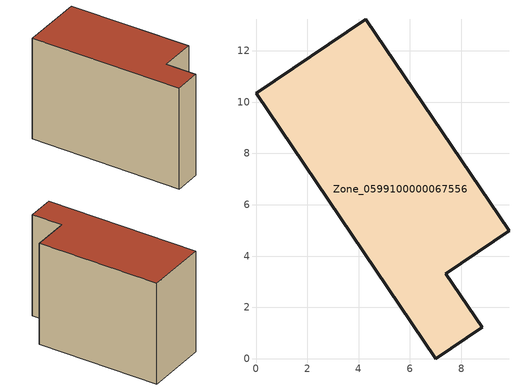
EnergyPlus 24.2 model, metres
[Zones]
Zone_0599100000067556
 floor ground (C_G): 0,10.35 4.27,13.23 9.86,4.98 7.4,3.32 8.81,1.22 7.01,0 z0.08
 wall outside (C_F): 7.01,0 8.81,1.22 7.4,3.32 9.86,4.98 4.27,13.23 0,10.35 7.01,0 z0.08:8.58
 roof outside (C_R): 4.27,13.23 0,10.35 7.01,0 8.81,1.22 7.4,3.32 9.86,4.98 z8.58
[BUILDING]
Pand.0599100000067556: North Axis=0; Terrain=City; Loads Convergence Tolerance Value=0.04; Temperature Convergence Tolerance Value=0.4; Solar Distribution=FullExterior; Maximum Number of Warmup Days=25; Minimum Number of Warmup Days=1
[Site:Location]
Rotterdam.The.Hague.AP_ZH_NLD Design_Conditions: Latitude=51.96; Longitude=4.45; Time Zone=1; Elevation=-4.5
[SITE:GROUNDTEMPERATURE:BUILDINGSURFACE]
18, 18, 18, 18, 18, 18, 18, 18, 18, 18, 18, 18
[MATERIAL] Thermal Absorptance=0.9; Solar Absorptance=0.7; Visible Absorptance=0.7
Name | Roughness | Thickness | Conductivity | Density | Specific Heat
G.TI.1975-1991 | MediumSmooth | 0.15 | 0.288461 | 540 | 1210
F.TI.1975-1991 | Rough | 0.3 | 0.230769 | 1920 | 840
R.TI.1975-1991 | MediumRough | 0.2 | 0.153846 | 1500 | 1000
[CONSTRUCTION]
C_G: G.TI.1975-1991
C_F: F.TI.1975-1991
C_R: R.TI.1975-1991
[ZONE]
Zone_0599100000067556: Type=1; Multiplier=1; Ceiling Height=Autocalculate; Volume=Autocalculate; Floor Area=autocalculate; Part of Total Floor Area=Yes
[ZONEINFILTRATION:DESIGNFLOWRATE]
Infil_Zone_0599100000067556: Zone or ZoneList or Space or SpaceList=Zone_0599100000067556; Schedule=AlwaysOn; Design Flow Rate Calculation Method=Flow/Area; Flow Rate per Floor Area=0.003; Constant Term Coefficient=1; Temperature Term Coefficient=0; Velocity Term Coefficient=0; Velocity Squared Term Coefficient=0
[HVACTEMPLATE:ZONE:IDEALLOADSAIRSYSTEM]
Zone_0599100000067556: Maximum Heating Supply Air Temperature=50; Minimum Cooling Supply Air Temperature=13; Maximum Heating Supply Air Humidity Ratio=0.0156; Minimum Cooling Supply Air Humidity Ratio=0.0077; Heating Limit=NoLimit; Cooling Limit=NoLimit; Dehumidification Control Type=ConstantSensibleHeatRatio; Cooling Sensible Heat Ratio=0.7; Dehumidification Setpoint=60; Humidification Control Type=None; Humidification Setpoint=30; Outdoor Air Method=None; Outdoor Air Flow Rate per Person=0.00944; Outdoor Air Flow Rate per Zone Floor Area=0; Outdoor Air Flow Rate per Zone=0; Demand Controlled Ventilation Type=None; Outdoor Air Economizer Type=NoEconomizer; Heat Recovery Type=None; Sensible Heat Recovery Effectiveness=0.7; Latent Heat Recovery Effectiveness=0.65
[ZONECONTROL:THERMOSTAT]
ThermostatControl_Zone_0599100000067556: Zone or ZoneList=Zone_0599100000067556; Control Type Schedule=DualSetpointControlType; Control 1=Thermostat_Zone_0599100000067556; Temperature Difference Between Cutout And Setpoint=0
[THERMOSTATSETPOINT:DUALSETPOINT]
Thermostat_Zone_0599100000067556: Heating Setpoint Temperature Schedule=HeatingSetpoint_Zone_0599100000067556; Cooling Setpoint Temperature Schedule=CoolingSetpoint_Zone_0599100000067556
[SCHEDULE:COMPACT]
HeatingSetpoint_Zone_0599100000067556: Through: 12/31, For: AllDays, Until: 24:00, 21
CoolingSetpoint_Zone_0599100000067556: Through: 12/31, For: AllDays, Until: 24:00, 24
DualSetpointControlType: Through: 12/31, For: AllDays, Until: 24:00, 4
AlwaysOn: Through: 12/31, For: AllDays, Until: 24:00, 1
